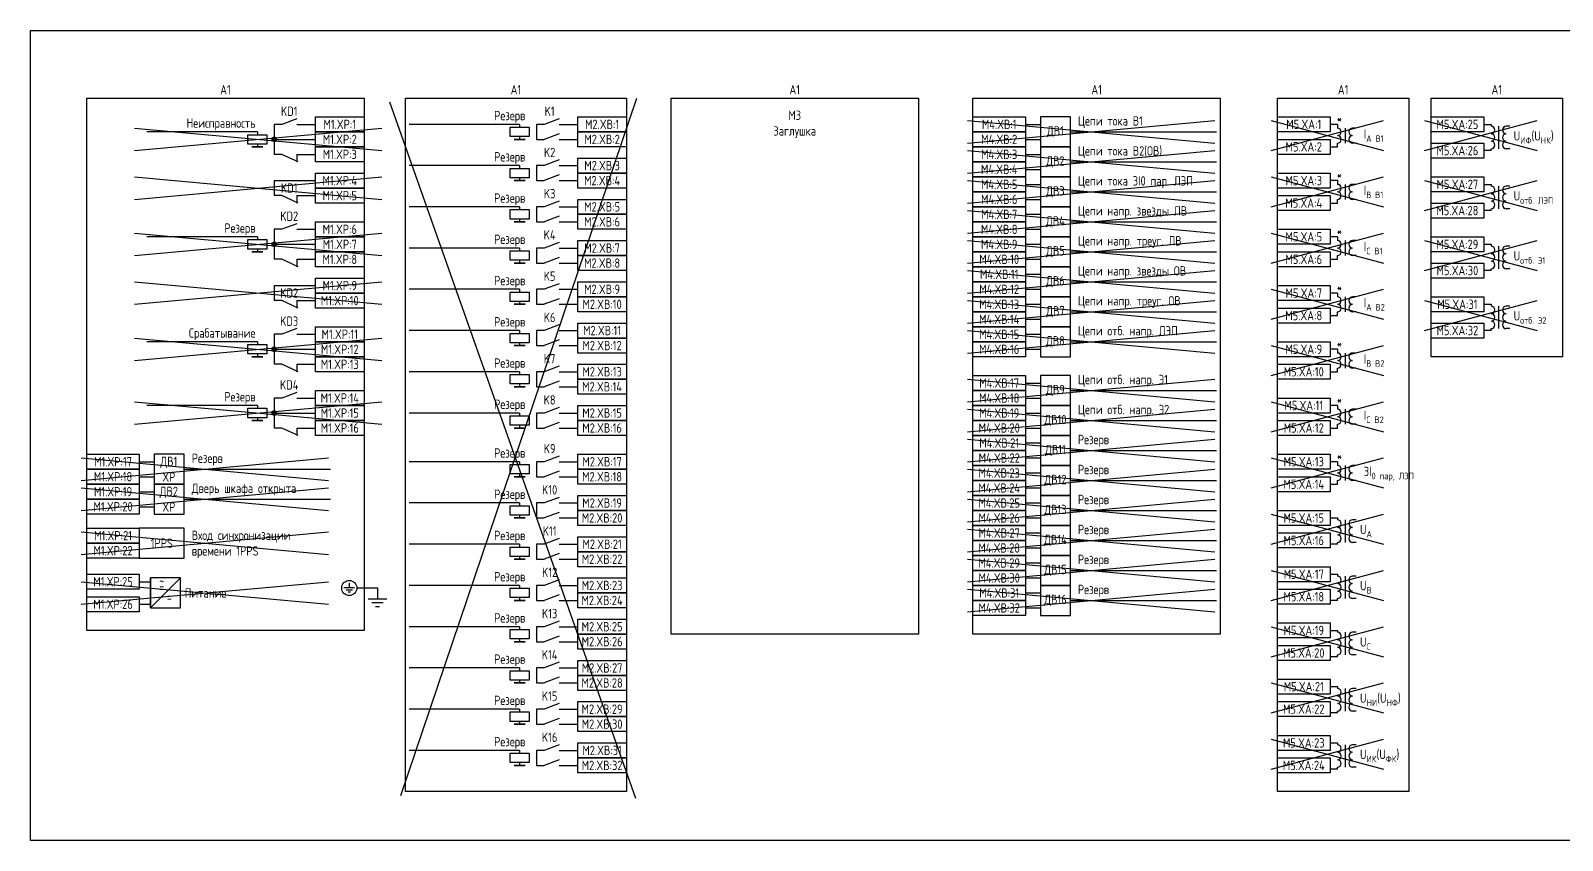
# Model space of a CAD drawing. Header units: millimetres. Extents: x -840 to 1557, y 0 to 584.
# Drawn here: x 19.3 to 428, y 368 to 584 of the extents above; entities that cross this region are included whole.
import ezdxf

# ---------------------------------------------------------------- set-up
doc = ezdxf.new("R2010")
doc.units = ezdxf.units.MM
doc.styles.add('Gost_type_A', font='GOST_A.TTF')

# ---------------------------------------------------------------- blocks, each defined once
blk = doc.blocks.new('POINT')
at = {"const_width": 0.75}
blk.add_lwpolyline([(-0.375, 0, 1), (0.375, 0, 1)], format="xyb", close=True, dxfattribs=at)

msp = doc.modelspace()

# ---------------------------------------------------------------- linework, layer by layer
at = {"color": 114, "true_color": 0x139b48}
for p, q in [((115, 565), (180.68, 379.24)), ((118, 380), (181, 566)), ((47, 545), (113, 539)), ((47, 539), (113, 545)), ((47, 530), (113, 524)), ((47, 524), (113, 530)), ((47, 517), (113, 511)), ((47, 511), (113, 517)), ((269.25, 475), (335.25, 469)), ((269.25, 469), (335.25, 475)), ((32.78, 470), (98.78, 464)), ((32.78, 464), (98.78, 470)), ((269.25, 467), (335.25, 461)), ((269.25, 461), (335.25, 467)), ((269.25, 459), (335.25, 453)), ((269.25, 453), (335.25, 459)), ((32.78, 450.28), (98.78, 444.28)), ((32.78, 444.28), (98.78, 450.28)), ((269.25, 451), (335.25, 445)), ((269.25, 445), (335.25, 451)), ((269.25, 443), (335.25, 437)), ((269.25, 437), (335.25, 443)), ((269.25, 435), (335.25, 429)), ((269.25, 429), (335.25, 435))]:
    msp.add_line(p, q, dxfattribs=at)
at = {"ltscale": 4.32}
for p, q in [((90.25, 560.5), (86.25, 559)), ((160.25, 560.5), (156.25, 559)), ((160.25, 556.5), (156.25, 555)), ((90.64, 549), (86.25, 551)), ((160.25, 549.5), (156.25, 548)), ((160.25, 545.5), (156.25, 544)), ((90.64, 538), (86.25, 540)), ((160.25, 538.5), (156.25, 537)), ((90.25, 532.5), (86.25, 531)), ((160.25, 534.5), (156.25, 533)), ((160.25, 527.5), (156.25, 526)), ((160.25, 523.5), (156.25, 522)), ((90.64, 521), (86.25, 523)), ((160.25, 516.5), (156.25, 515)), ((90.64, 510), (86.25, 512)), ((160.25, 512.5), (156.25, 511)), ((90.25, 504.5), (86.25, 503)), ((160.25, 505.5), (156.25, 504)), ((160.25, 501.5), (156.25, 500)), ((90.64, 493), (86.25, 495)), ((160.25, 494.5), (156.25, 493)), ((160.25, 490.5), (156.25, 489)), ((90.25, 487.5), (86.25, 486)), ((160.25, 483.5), (156.25, 482)), ((160.25, 479.5), (156.25, 478)), ((90.64, 476), (86.25, 478)), ((160.25, 470.5), (156.25, 469)), ((160.25, 466.5), (156.25, 465)), ((160.25, 459.5), (156.25, 458)), ((160.25, 455.5), (156.25, 454)), ((160.25, 448.5), (156.25, 447)), ((160.25, 444.5), (156.25, 443)), ((160.25, 437.5), (156.25, 436)), ((105.7, 435.32), (102.86, 435.32)), ((105.14, 434.75), (103.43, 434.75)), ((104.57, 434.18), (104, 434.18)), ((104.28, 436.6), (104.28, 435.32)), ((111.82, 435.32), (111.82, 432.32)), ((160.25, 433.5), (156.25, 432)), ((114.32, 432.32), (109.32, 432.32)), ((113.32, 431.32), (110.32, 431.32)), ((112.32, 430.32), (111.32, 430.32)), ((160.25, 426.5), (156.25, 425)), ((160.25, 422.5), (156.25, 421)), ((160.25, 415.5), (156.25, 414)), ((160.25, 411.5), (156.25, 410)), ((160.25, 404.5), (156.25, 403)), ((160.25, 400.5), (156.25, 399)), ((160.25, 393.5), (156.25, 392)), ((160.25, 389.5), (156.25, 388))]:
    msp.add_line(p, q, dxfattribs=at)
at = {"color": 6}
for p, q in [((269.25, 560), (335.25, 554)), ((269.25, 554), (335.25, 560)), ((350.25, 560), (380.25, 552)), ((350.25, 552), (380.25, 560)), ((391.25, 560), (421.25, 552)), ((391.25, 552), (421.25, 560)), ((47, 558), (113, 552)), ((47, 552), (113, 558)), ((269.25, 552), (335.25, 546)), ((269.25, 546), (335.25, 552)), ((269.25, 544), (335.25, 538)), ((269.25, 538), (335.25, 544)), ((350.25, 545), (380.25, 537)), ((350.25, 537), (380.25, 545)), ((391.25, 544), (421.25, 536)), ((391.25, 536), (421.25, 544)), ((269.25, 536), (335.25, 530)), ((269.25, 530), (335.25, 536)), ((269.25, 528), (335.25, 522)), ((269.25, 522), (335.25, 528)), ((350.25, 530), (380.25, 522)), ((350.25, 522), (380.25, 530)), ((391.25, 528), (421.25, 520)), ((391.25, 520), (421.25, 528)), ((269.25, 520), (335.25, 514)), ((269.25, 514), (335.25, 520)), ((269.25, 512), (335.25, 506)), ((269.25, 506), (335.25, 512)), ((350.25, 515), (380.25, 507)), ((350.25, 507), (380.25, 515)), ((391.25, 512), (421.25, 504)), ((391.25, 504), (421.25, 512)), ((269.25, 504), (335.25, 498)), ((269.25, 498), (335.25, 504)), ((47, 502), (113, 496)), ((47, 496), (113, 502)), ((350.25, 500), (380.25, 492)), ((350.25, 492), (380.25, 500)), ((269.25, 491), (335.25, 485)), ((269.25, 485), (335.25, 491)), ((47, 485), (113, 479)), ((47, 479), (113, 485)), ((269.25, 483), (335.25, 477)), ((269.25, 477), (335.25, 483)), ((350.25, 485), (380.25, 477)), ((350.25, 477), (380.25, 485)), ((350.25, 470), (380.25, 462)), ((350.25, 462), (380.25, 470)), ((32.78, 462), (98.78, 456)), ((32.78, 456), (98.78, 462)), ((350.25, 455), (380.25, 447)), ((350.25, 447), (380.25, 455)), ((350.25, 440), (380.25, 432)), ((350.25, 432), (380.25, 440)), ((32.78, 437), (98.78, 431)), ((32.78, 431), (98.78, 437)), ((350.25, 425), (380.25, 417)), ((350.25, 417), (380.25, 425)), ((350.25, 410), (380.25, 402)), ((350.25, 402), (380.25, 410)), ((350.25, 395), (380.25, 387)), ((350.25, 387), (380.25, 395))]:
    msp.add_line(p, q, dxfattribs=at)
for p, q in [((79.75, 557), (50.25, 557)), ((79.75, 557), (79.75, 556.25)), ((149.75, 559), (120.25, 559)), ((149.75, 559), (149.75, 558.25)), ((284.72, 559), (288.72, 559)), ((296.72, 557), (335.72, 557)), ((368, 559), (366, 559)), ((79.75, 553.75), (79.75, 553)), ((149.75, 555.75), (149.75, 555)), ((284.72, 555), (288.72, 555)), ((366, 553), (368, 553)), ((90.25, 551), (90.25, 549)), ((149.75, 548), (120.25, 548)), ((149.75, 548), (149.75, 547.25)), ((284.72, 551), (288.72, 551)), ((296.72, 549), (335.72, 549)), ((84.25, 544), (84.25, 540)), ((149.75, 544.75), (149.75, 544)), ((284.72, 547), (288.72, 547)), ((368, 544), (366, 544)), ((90.25, 540), (90.25, 538)), ((284.72, 543), (288.72, 543)), ((296.72, 541), (335.72, 541)), ((149.75, 537), (120.25, 537)), ((149.75, 537), (149.75, 536.25)), ((284.72, 539), (288.72, 539)), ((366, 538), (368, 538)), ((149.75, 533.75), (149.75, 533)), ((284.72, 535), (288.72, 535)), ((296.72, 533), (335.72, 533)), ((79.75, 529), (50.25, 529)), ((79.75, 529), (79.75, 528.25)), ((284.72, 531), (288.72, 531)), ((368, 529), (366, 529)), ((79.75, 525.75), (79.75, 525)), ((149.75, 526), (120.25, 526)), ((149.75, 526), (149.75, 525.25)), ((284.72, 527), (288.72, 527)), ((296.72, 525), (335.72, 525)), ((90.25, 523), (90.25, 521)), ((149.75, 522.75), (149.75, 522)), ((284.72, 523), (288.72, 523)), ((366, 523), (368, 523)), ((84.25, 516), (84.25, 512)), ((284.72, 519), (288.72, 519)), ((296.72, 517), (335.72, 517)), ((90.25, 512), (90.25, 510)), ((149.75, 515), (120.25, 515)), ((149.75, 515), (149.75, 514.25)), ((149.75, 511.75), (149.75, 511)), ((284.72, 515), (288.72, 515)), ((284.72, 511), (288.72, 511)), ((368, 514), (366, 514)), ((284.72, 507), (288.72, 507)), ((296.72, 509), (335.72, 509)), ((366, 508), (368, 508)), ((149.75, 504), (120.25, 504)), ((149.75, 504), (149.75, 503.25)), ((284.72, 503), (288.72, 503)), ((79.75, 501), (50.25, 501)), ((79.75, 501), (79.75, 500.25)), ((149.75, 500.75), (149.75, 500)), ((284.72, 499), (288.72, 499)), ((296.72, 501), (335.72, 501)), ((368, 499), (366, 499)), ((79.75, 497.75), (79.75, 497)), ((90.25, 495), (90.25, 493)), ((149.75, 493), (120.25, 493)), ((149.75, 493), (149.75, 492.25)), ((366, 493), (368, 493)), ((149.75, 489.75), (149.75, 489)), ((284.72, 490), (288.72, 490)), ((296.72, 488), (335.72, 488)), ((79.75, 484), (50.25, 484)), ((79.75, 484), (79.75, 483.25)), ((284.72, 486), (288.72, 486)), ((368, 484), (366, 484)), ((79.75, 480.75), (79.75, 480)), ((149.75, 482), (120.25, 482)), ((149.75, 482), (149.75, 481.25)), ((149.75, 478.75), (149.75, 478)), ((284.72, 482), (288.72, 482)), ((296.72, 480), (335.72, 480)), ((90.25, 478), (90.25, 476)), ((284.72, 478), (288.72, 478)), ((366, 478), (368, 478)), ((284.72, 474), (288.72, 474)), ((296.72, 472), (335.72, 472)), ((48.25, 469), (52.25, 469)), ((60.25, 467), (99.25, 467)), ((149.75, 469), (120.25, 469)), ((149.75, 469), (149.75, 468.25)), ((284.72, 470), (288.72, 470)), ((284.72, 466), (288.72, 466)), ((368, 469), (366, 469)), ((48.25, 465), (52.25, 465)), ((149.75, 465.75), (149.75, 465)), ((284.72, 462), (288.72, 462)), ((296.72, 464), (335.72, 464)), ((366, 463), (368, 463)), ((48.25, 461), (52.25, 461)), ((60.25, 459), (99.25, 459)), ((149.75, 458), (120.25, 458)), ((149.75, 458), (149.75, 457.25)), ((284.72, 458), (288.72, 458)), ((48.25, 457), (52.25, 457)), ((149.75, 454.75), (149.75, 454)), ((284.72, 454), (288.72, 454)), ((296.72, 456), (335.72, 456)), ((284.72, 450), (288.72, 450)), ((149.75, 447), (120.25, 447)), ((149.75, 447), (149.75, 446.25)), ((284.72, 446), (288.72, 446)), ((296.72, 448), (335.72, 448)), ((149.75, 443.75), (149.75, 443)), ((284.72, 442), (288.72, 442)), ((51.25, 430), (51.25, 438)), ((51.25, 430), (59.25, 438)), ((284.72, 438), (288.72, 438)), ((296.72, 440), (335.72, 440)), ((106.3, 435.32), (111.82, 435.32)), ((149.75, 436), (120.25, 436)), ((149.75, 436), (149.75, 435.25)), ((284.72, 434), (288.72, 434)), ((149.75, 432.75), (149.75, 432)), ((284.72, 430), (288.72, 430)), ((296.72, 432), (335.72, 432)), ((149.75, 425), (120.25, 425)), ((149.75, 425), (149.75, 424.25)), ((149.75, 421.75), (149.75, 421)), ((149.75, 414), (120.25, 414)), ((149.75, 414), (149.75, 413.25)), ((149.75, 410.75), (149.75, 410)), ((149.75, 403), (120.25, 403)), ((149.75, 403), (149.75, 402.25)), ((149.75, 399.75), (149.75, 399)), ((149.75, 392), (120.25, 392)), ((149.75, 392), (149.75, 391.25)), ((149.75, 388.75), (149.75, 388))]:
    msp.add_line(p, q)
at = {"ltscale": 1.08}
for p, q in [((86.25, 559), (84.25, 559)), ((84.25, 559), (84.25, 551)), ((90.25, 559), (95.25, 559)), ((156.25, 559), (154.25, 559)), ((154.25, 559), (154.25, 555)), ((160.25, 559), (165.25, 559)), ((84.25, 555), (95.25, 555)), ((154.25, 555), (156.25, 555)), ((160.25, 555), (165.25, 555)), ((86.25, 551), (84.25, 551)), ((90.25, 551), (95.25, 551)), ((156.25, 548), (154.25, 548)), ((154.25, 548), (154.25, 544)), ((160.25, 548), (165.25, 548)), ((84.25, 544), (95.25, 544)), ((154.25, 544), (156.25, 544)), ((160.25, 544), (165.25, 544)), ((86.25, 540), (84.25, 540)), ((90.25, 540), (95.25, 540)), ((156.25, 537), (154.25, 537)), ((154.25, 537), (154.25, 533)), ((160.25, 537), (165.25, 537)), ((154.25, 533), (156.25, 533)), ((160.25, 533), (165.25, 533)), ((86.25, 531), (84.25, 531)), ((84.25, 531), (84.25, 523)), ((90.25, 531), (95.25, 531)), ((84.25, 527), (95.25, 527)), ((156.25, 526), (154.25, 526)), ((154.25, 526), (154.25, 522)), ((160.25, 526), (165.25, 526)), ((86.25, 523), (84.25, 523)), ((90.25, 523), (95.25, 523)), ((154.25, 522), (156.25, 522)), ((160.25, 522), (165.25, 522)), ((84.25, 516), (95.25, 516)), ((86.25, 512), (84.25, 512)), ((90.25, 512), (95.25, 512)), ((156.25, 515), (154.25, 515)), ((154.25, 515), (154.25, 511)), ((154.25, 511), (156.25, 511)), ((160.25, 515), (165.25, 515)), ((160.25, 511), (165.25, 511)), ((86.25, 503), (84.25, 503)), ((84.25, 503), (84.25, 495)), ((90.25, 503), (95.25, 503)), ((156.25, 504), (154.25, 504)), ((154.25, 504), (154.25, 500)), ((160.25, 504), (165.25, 504)), ((84.25, 499), (95.25, 499)), ((154.25, 500), (156.25, 500)), ((160.25, 500), (165.25, 500)), ((86.25, 495), (84.25, 495)), ((90.25, 495), (95.25, 495)), ((156.25, 493), (154.25, 493)), ((154.25, 493), (154.25, 489)), ((160.25, 493), (165.25, 493)), ((154.25, 489), (156.25, 489)), ((160.25, 489), (165.25, 489)), ((86.25, 486), (84.25, 486)), ((84.25, 486), (84.25, 478)), ((90.25, 486), (95.25, 486)), ((84.25, 482), (95.25, 482)), ((156.25, 482), (154.25, 482)), ((154.25, 482), (154.25, 478)), ((160.25, 482), (165.25, 482)), ((86.25, 478), (84.25, 478)), ((90.25, 478), (95.25, 478)), ((154.25, 478), (156.25, 478)), ((160.25, 478), (165.25, 478)), ((156.25, 469), (154.25, 469)), ((154.25, 469), (154.25, 465)), ((160.25, 469), (165.25, 469)), ((154.25, 465), (156.25, 465)), ((160.25, 465), (165.25, 465)), ((156.25, 458), (154.25, 458)), ((154.25, 458), (154.25, 454)), ((160.25, 458), (165.25, 458)), ((154.25, 454), (156.25, 454)), ((160.25, 454), (165.25, 454)), ((156.25, 447), (154.25, 447)), ((154.25, 447), (154.25, 443)), ((160.25, 447), (165.25, 447)), ((154.25, 443), (156.25, 443)), ((160.25, 443), (165.25, 443)), ((156.25, 436), (154.25, 436)), ((154.25, 436), (154.25, 432)), ((160.25, 436), (165.25, 436)), ((154.25, 432), (156.25, 432)), ((160.25, 432), (165.25, 432)), ((156.25, 425), (154.25, 425)), ((154.25, 425), (154.25, 421)), ((160.25, 425), (165.25, 425)), ((154.25, 421), (156.25, 421)), ((160.25, 421), (165.25, 421)), ((156.25, 414), (154.25, 414)), ((154.25, 414), (154.25, 410)), ((160.25, 414), (165.25, 414)), ((154.25, 410), (156.25, 410)), ((160.25, 410), (165.25, 410)), ((156.25, 403), (154.25, 403)), ((154.25, 403), (154.25, 399)), ((160.25, 403), (165.25, 403)), ((154.25, 399), (156.25, 399)), ((160.25, 399), (165.25, 399)), ((156.25, 392), (154.25, 392)), ((154.25, 392), (154.25, 388)), ((160.25, 392), (165.25, 392)), ((154.25, 388), (156.25, 388)), ((160.25, 388), (165.25, 388))]:
    msp.add_line(p, q, dxfattribs=at)
at = {"ltscale": 4}
for p, q in [((368, 559), (368, 558)), ((368, 558.5), (368, 558)), ((370, 558), (370, 554)), ((370, 558), (370, 554)), ((373, 558), (372, 558)), ((373, 558), (372, 558)), ((407, 559), (409, 559)), ((409, 559), (409, 558.5)), ((409, 559), (409, 558.5)), ((411, 558.5), (411, 554.5)), ((411, 556.5), (411, 552.5)), ((414, 558.5), (413, 558.5)), ((368, 553), (368, 554)), ((373, 554), (372, 554)), ((373, 554), (372, 554)), ((409, 552), (407, 552)), ((409, 552), (409, 552.5)), ((414, 552.5), (413, 552.5)), ((368, 544), (368, 543)), ((368, 543.5), (368, 543)), ((370, 543), (370, 539)), ((370, 543), (370, 539)), ((373, 543), (372, 543)), ((373, 543), (372, 543)), ((407, 543), (409, 543)), ((409, 543), (409, 542.5)), ((409, 543), (409, 542.5)), ((411, 542.5), (411, 538.5)), ((411, 540.5), (411, 536.5)), ((414, 542.5), (413, 542.5)), ((368, 538), (368, 539)), ((373, 539), (372, 539)), ((373, 539), (372, 539)), ((409, 536), (407, 536)), ((409, 536), (409, 536.5)), ((414, 536.5), (413, 536.5)), ((368, 529), (368, 528)), ((368, 528.5), (368, 528)), ((370, 528), (370, 524)), ((370, 528), (370, 524)), ((373, 528), (372, 528)), ((373, 528), (372, 528)), ((368, 523), (368, 524)), ((373, 524), (372, 524)), ((373, 524), (372, 524)), ((407, 527), (409, 527)), ((409, 527), (409, 526.5)), ((409, 527), (409, 526.5)), ((411, 526.5), (411, 522.5)), ((411, 524.5), (411, 520.5)), ((414, 526.5), (413, 526.5)), ((409, 520), (407, 520)), ((409, 520), (409, 520.5)), ((414, 520.5), (413, 520.5)), ((368, 514), (368, 513)), ((368, 513.5), (368, 513)), ((370, 513), (370, 509)), ((370, 513), (370, 509)), ((373, 513), (372, 513)), ((373, 513), (372, 513)), ((407, 511), (409, 511)), ((409, 511), (409, 510.5)), ((409, 511), (409, 510.5)), ((368, 508), (368, 509)), ((373, 509), (372, 509)), ((373, 509), (372, 509)), ((411, 510.5), (411, 506.5)), ((411, 508.5), (411, 504.5)), ((414, 510.5), (413, 510.5)), ((409, 504), (407, 504)), ((409, 504), (409, 504.5)), ((414, 504.5), (413, 504.5)), ((368, 499), (368, 498)), ((368, 498.5), (368, 498)), ((370, 498), (370, 494)), ((370, 498), (370, 494)), ((373, 498), (372, 498)), ((373, 498), (372, 498)), ((368, 493), (368, 494)), ((373, 494), (372, 494)), ((373, 494), (372, 494)), ((368, 484), (368, 483)), ((368, 483.5), (368, 483)), ((370, 483), (370, 479)), ((370, 483), (370, 479)), ((373, 483), (372, 483)), ((373, 483), (372, 483)), ((368, 478), (368, 479)), ((373, 479), (372, 479)), ((373, 479), (372, 479)), ((368, 469), (368, 468)), ((368, 468.5), (368, 468)), ((370, 468), (370, 464)), ((370, 468), (370, 464)), ((373, 468), (372, 468)), ((373, 468), (372, 468)), ((368, 463), (368, 464)), ((373, 464), (372, 464)), ((373, 464), (372, 464)), ((366, 454), (368, 454)), ((368, 454), (368, 453.5)), ((368, 454), (368, 453.5)), ((370, 453.5), (370, 449.5)), ((370, 451.5), (370, 447.5)), ((373, 453.5), (372, 453.5)), ((368, 447), (366, 447)), ((368, 447), (368, 447.5)), ((373, 447.5), (372, 447.5)), ((366, 439), (368, 439)), ((368, 439), (368, 438.5)), ((368, 439), (368, 438.5)), ((370, 438.5), (370, 434.5)), ((373, 438.5), (372, 438.5)), ((48.25, 437), (51.25, 437)), ((370, 436.5), (370, 432.5)), ((48.25, 431), (51.25, 431)), ((368, 432), (366, 432)), ((368, 432), (368, 432.5)), ((373, 432.5), (372, 432.5)), ((366, 424), (368, 424)), ((368, 424), (368, 423.5)), ((368, 424), (368, 423.5)), ((370, 423.5), (370, 419.5)), ((370, 421.5), (370, 417.5)), ((373, 423.5), (372, 423.5)), ((368, 417), (366, 417)), ((368, 417), (368, 417.5)), ((373, 417.5), (372, 417.5)), ((366, 409), (368, 409)), ((368, 409), (368, 408.5)), ((368, 409), (368, 408.5)), ((370, 408.5), (370, 404.5)), ((370, 406.5), (370, 402.5)), ((373, 408.5), (372, 408.5)), ((368, 402), (366, 402)), ((368, 402), (368, 402.5)), ((373, 402.5), (372, 402.5)), ((366, 394), (368, 394)), ((368, 394), (368, 393.5)), ((368, 394), (368, 393.5)), ((370, 393.5), (370, 389.5)), ((373, 393.5), (372, 393.5)), ((370, 391.5), (370, 387.5)), ((368, 387), (366, 387)), ((368, 387), (368, 387.5)), ((373, 387.5), (372, 387.5))]:
    msp.add_line(p, q, dxfattribs=at)
for points in [[(19.25, 584), (576.32, 584), (576.32, 368), (19.25, 368)], [(34.25, 566), (108.25, 566), (108.25, 424), (34.25, 424)], [(119.25, 566), (178.25, 566), (178.25, 381), (119.25, 381)], [(190.15, 566), (256.15, 566), (256.15, 423), (190.15, 423)], [(270.72, 566), (336.72, 566), (336.72, 423), (270.72, 423)], [(352, 566), (387, 566), (387, 381), (352, 381)], [(393, 566), (428, 566), (428, 497), (393, 497)], [(95.25, 561), (108.25, 561), (108.25, 557), (95.25, 557)], [(165.25, 561), (178.25, 561), (178.25, 557), (165.25, 557)], [(270.72, 561), (284.72, 561), (284.72, 557), (270.72, 557)], [(352, 561), (366, 561), (366, 557), (352, 557)], [(393, 561), (407, 561), (407, 557), (393, 557)], [(82.25, 556.25), (82.25, 553.75), (77.25, 553.75), (77.25, 556.25)], [(95.25, 557), (108.25, 557), (108.25, 553), (95.25, 553)], [(152.25, 558.25), (152.25, 555.75), (147.25, 555.75), (147.25, 558.25)], [(165.25, 557), (178.25, 557), (178.25, 553), (165.25, 553)], [(270.72, 557), (284.72, 557), (284.72, 553), (270.72, 553)], [(81.25, 553), (78.25, 553)], [(95.25, 553), (108.25, 553), (108.25, 549), (95.25, 549)], [(151.25, 555), (148.25, 555)], [(270.72, 553), (284.72, 553), (284.72, 549), (270.72, 549)], [(352, 555), (366, 555), (366, 551), (352, 551)], [(393, 554), (407, 554), (407, 550), (393, 550)], [(165.25, 550), (178.25, 550), (178.25, 546), (165.25, 546)], [(270.72, 549), (284.72, 549), (284.72, 545), (270.72, 545)], [(95.25, 546), (108.25, 546), (108.25, 542), (95.25, 542)], [(152.25, 547.25), (152.25, 544.75), (147.25, 544.75), (147.25, 547.25)], [(151.25, 544), (148.25, 544)], [(165.25, 546), (178.25, 546), (178.25, 542), (165.25, 542)], [(270.72, 545), (284.72, 545), (284.72, 541), (270.72, 541)], [(352, 546), (366, 546), (366, 542), (352, 542)], [(393, 545), (407, 545), (407, 541), (393, 541)], [(95.25, 542), (108.25, 542), (108.25, 538), (95.25, 538)], [(270.72, 541), (284.72, 541), (284.72, 537), (270.72, 537)], [(352, 540), (366, 540), (366, 536), (352, 536)], [(152.25, 536.25), (152.25, 533.75), (147.25, 533.75), (147.25, 536.25)], [(165.25, 539), (178.25, 539), (178.25, 535), (165.25, 535)], [(270.72, 537), (284.72, 537), (284.72, 533), (270.72, 533)], [(393, 538), (407, 538), (407, 534), (393, 534)], [(95.25, 533), (108.25, 533), (108.25, 529), (95.25, 529)], [(151.25, 533), (148.25, 533)], [(165.25, 535), (178.25, 535), (178.25, 531), (165.25, 531)], [(270.72, 533), (284.72, 533), (284.72, 529), (270.72, 529)], [(82.25, 528.25), (82.25, 525.75), (77.25, 525.75), (77.25, 528.25)], [(95.25, 529), (108.25, 529), (108.25, 525), (95.25, 525)], [(165.25, 528), (178.25, 528), (178.25, 524), (165.25, 524)], [(270.72, 529), (284.72, 529), (284.72, 525), (270.72, 525)], [(352, 531), (366, 531), (366, 527), (352, 527)], [(393, 529), (407, 529), (407, 525), (393, 525)], [(81.25, 525), (78.25, 525)], [(95.25, 525), (108.25, 525), (108.25, 521), (95.25, 521)], [(152.25, 525.25), (152.25, 522.75), (147.25, 522.75), (147.25, 525.25)], [(165.25, 524), (178.25, 524), (178.25, 520), (165.25, 520)], [(270.72, 525), (284.72, 525), (284.72, 521), (270.72, 521)], [(352, 525), (366, 525), (366, 521), (352, 521)], [(151.25, 522), (148.25, 522)], [(270.72, 521), (284.72, 521), (284.72, 517), (270.72, 517)], [(393, 522), (407, 522), (407, 518), (393, 518)], [(95.25, 518), (108.25, 518), (108.25, 514), (95.25, 514)], [(165.25, 517), (178.25, 517), (178.25, 513), (165.25, 513)], [(270.72, 517), (284.72, 517), (284.72, 513), (270.72, 513)], [(352, 516), (366, 516), (366, 512), (352, 512)], [(95.25, 514), (108.25, 514), (108.25, 510), (95.25, 510)], [(152.25, 514.25), (152.25, 511.75), (147.25, 511.75), (147.25, 514.25)], [(151.25, 511), (148.25, 511)], [(165.25, 513), (178.25, 513), (178.25, 509), (165.25, 509)], [(270.72, 513), (284.72, 513), (284.72, 509), (270.72, 509)], [(393, 513), (407, 513), (407, 509), (393, 509)], [(270.72, 509), (284.72, 509), (284.72, 505), (270.72, 505)], [(352, 510), (366, 510), (366, 506), (352, 506)], [(95.25, 505), (108.25, 505), (108.25, 501), (95.25, 501)], [(152.25, 503.25), (152.25, 500.75), (147.25, 500.75), (147.25, 503.25)], [(165.25, 506), (178.25, 506), (178.25, 502), (165.25, 502)], [(270.72, 505), (284.72, 505), (284.72, 501), (270.72, 501)], [(393, 506), (407, 506), (407, 502), (393, 502)], [(82.25, 500.25), (82.25, 497.75), (77.25, 497.75), (77.25, 500.25)], [(95.25, 501), (108.25, 501), (108.25, 497), (95.25, 497)], [(151.25, 500), (148.25, 500)], [(165.25, 502), (178.25, 502), (178.25, 498), (165.25, 498)], [(270.72, 501), (284.72, 501), (284.72, 497), (270.72, 497)], [(352, 501), (366, 501), (366, 497), (352, 497)], [(81.25, 497), (78.25, 497)], [(95.25, 497), (108.25, 497), (108.25, 493), (95.25, 493)], [(165.25, 495), (178.25, 495), (178.25, 491), (165.25, 491)], [(352, 495), (366, 495), (366, 491), (352, 491)], [(152.25, 492.25), (152.25, 489.75), (147.25, 489.75), (147.25, 492.25)], [(165.25, 491), (178.25, 491), (178.25, 487), (165.25, 487)], [(270.72, 492), (284.72, 492), (284.72, 488), (270.72, 488)], [(95.25, 488), (108.25, 488), (108.25, 484), (95.25, 484)], [(151.25, 489), (148.25, 489)], [(270.72, 488), (284.72, 488), (284.72, 484), (270.72, 484)], [(82.25, 483.25), (82.25, 480.75), (77.25, 480.75), (77.25, 483.25)], [(95.25, 484), (108.25, 484), (108.25, 480), (95.25, 480)], [(165.25, 484), (178.25, 484), (178.25, 480), (165.25, 480)], [(270.72, 484), (284.72, 484), (284.72, 480), (270.72, 480)], [(352, 486), (366, 486), (366, 482), (352, 482)], [(81.25, 480), (78.25, 480)], [(95.25, 480), (108.25, 480), (108.25, 476), (95.25, 476)], [(152.25, 481.25), (152.25, 478.75), (147.25, 478.75), (147.25, 481.25)], [(165.25, 480), (178.25, 480), (178.25, 476), (165.25, 476)], [(270.72, 480), (284.72, 480), (284.72, 476), (270.72, 476)], [(352, 480), (366, 480), (366, 476), (352, 476)], [(151.25, 478), (148.25, 478)], [(270.72, 476), (284.72, 476), (284.72, 472), (270.72, 472)], [(34.25, 471), (48.25, 471), (48.25, 467), (34.25, 467)], [(165.25, 471), (178.25, 471), (178.25, 467), (165.25, 467)], [(270.72, 472), (284.72, 472), (284.72, 468), (270.72, 468)], [(352, 471), (366, 471), (366, 467), (352, 467)], [(34.25, 467), (48.25, 467), (48.25, 463), (34.25, 463)], [(152.25, 468.25), (152.25, 465.75), (147.25, 465.75), (147.25, 468.25)], [(165.25, 467), (178.25, 467), (178.25, 463), (165.25, 463)], [(270.72, 468), (284.72, 468), (284.72, 464), (270.72, 464)], [(34.25, 463), (48.25, 463), (48.25, 459), (34.25, 459)], [(151.25, 465), (148.25, 465)], [(270.72, 464), (284.72, 464), (284.72, 460), (270.72, 460)], [(352, 465), (366, 465), (366, 461), (352, 461)], [(34.25, 459), (48.25, 459), (48.25, 455), (34.25, 455)], [(165.25, 460), (178.25, 460), (178.25, 456), (165.25, 456)], [(270.72, 460), (284.72, 460), (284.72, 456), (270.72, 456)], [(152.25, 457.25), (152.25, 454.75), (147.25, 454.75), (147.25, 457.25)], [(151.25, 454), (148.25, 454)], [(165.25, 456), (178.25, 456), (178.25, 452), (165.25, 452)], [(270.72, 456), (284.72, 456), (284.72, 452), (270.72, 452)], [(352, 456), (366, 456), (366, 452), (352, 452)], [(34.25, 451.28), (48.25, 451.28), (48.25, 447.28), (34.25, 447.28)], [(270.72, 452), (284.72, 452), (284.72, 448), (270.72, 448)], [(352, 450), (366, 450), (366, 446), (352, 446)], [(34.25, 447.28), (48.25, 447.28), (48.25, 443.28), (34.25, 443.28)], [(152.25, 446.25), (152.25, 443.75), (147.25, 443.75), (147.25, 446.25)], [(165.25, 449), (178.25, 449), (178.25, 445), (165.25, 445)], [(270.72, 448), (284.72, 448), (284.72, 444), (270.72, 444)], [(151.25, 443), (148.25, 443)], [(165.25, 445), (178.25, 445), (178.25, 441), (165.25, 441)], [(270.72, 444), (284.72, 444), (284.72, 440), (270.72, 440)], [(34.25, 439), (48.25, 439), (48.25, 435), (34.25, 435)], [(165.25, 438), (178.25, 438), (178.25, 434), (165.25, 434)], [(270.72, 440), (284.72, 440), (284.72, 436), (270.72, 436)], [(352, 441), (366, 441), (366, 437), (352, 437)], [(152.25, 435.25), (152.25, 432.75), (147.25, 432.75), (147.25, 435.25)], [(165.25, 434), (178.25, 434), (178.25, 430), (165.25, 430)], [(270.72, 436), (284.72, 436), (284.72, 432), (270.72, 432)], [(352, 435), (366, 435), (366, 431), (352, 431)], [(34.25, 433), (48.25, 433), (48.25, 429), (34.25, 429)], [(151.25, 432), (148.25, 432)], [(270.72, 432), (284.72, 432), (284.72, 428), (270.72, 428)], [(165.25, 427), (178.25, 427), (178.25, 423), (165.25, 423)], [(352, 426), (366, 426), (366, 422), (352, 422)], [(152.25, 424.25), (152.25, 421.75), (147.25, 421.75), (147.25, 424.25)], [(165.25, 423), (178.25, 423), (178.25, 419), (165.25, 419)], [(151.25, 421), (148.25, 421)], [(352, 420), (366, 420), (366, 416), (352, 416)], [(152.25, 413.25), (152.25, 410.75), (147.25, 410.75), (147.25, 413.25)], [(165.25, 416), (178.25, 416), (178.25, 412), (165.25, 412)], [(151.25, 410), (148.25, 410)], [(165.25, 412), (178.25, 412), (178.25, 408), (165.25, 408)], [(352, 411), (366, 411), (366, 407), (352, 407)], [(165.25, 405), (178.25, 405), (178.25, 401), (165.25, 401)], [(352, 405), (366, 405), (366, 401), (352, 401)], [(152.25, 402.25), (152.25, 399.75), (147.25, 399.75), (147.25, 402.25)], [(165.25, 401), (178.25, 401), (178.25, 397), (165.25, 397)], [(151.25, 399), (148.25, 399)], [(165.25, 394), (178.25, 394), (178.25, 390), (165.25, 390)], [(352, 396), (366, 396), (366, 392), (352, 392)], [(152.25, 391.25), (152.25, 388.75), (147.25, 388.75), (147.25, 391.25)], [(165.25, 390), (178.25, 390), (178.25, 386), (165.25, 386)], [(352, 390), (366, 390), (366, 386), (352, 386)], [(151.25, 388), (148.25, 388)]]:
    msp.add_lwpolyline(points, close=True)
for points in [[(288.72, 553), (296.72, 553), (296.72, 561), (288.72, 561)], [(288.72, 545), (296.72, 545), (296.72, 553), (288.72, 553)], [(288.72, 537), (296.72, 537), (296.72, 545), (288.72, 545)], [(288.72, 529), (296.72, 529), (296.72, 537), (288.72, 537)], [(288.72, 521), (296.72, 521), (296.72, 529), (288.72, 529)], [(288.72, 513), (296.72, 513), (296.72, 521), (288.72, 521)], [(288.72, 505), (296.72, 505), (296.72, 513), (288.72, 513)], [(288.72, 497), (296.72, 497), (296.72, 505), (288.72, 505)], [(288.72, 484), (296.72, 484), (296.72, 492), (288.72, 492)], [(288.72, 476), (296.72, 476), (296.72, 484), (288.72, 484)], [(288.72, 468), (296.72, 468), (296.72, 476), (288.72, 476)], [(52.25, 463), (60.25, 463), (60.25, 471), (52.25, 471)], [(288.72, 460), (296.72, 460), (296.72, 468), (288.72, 468)], [(52.25, 455), (60.25, 455), (60.25, 463), (52.25, 463)], [(288.72, 452), (296.72, 452), (296.72, 460), (288.72, 460)], [(48.25, 443.28), (60.25, 443.28), (60.25, 451.28), (48.25, 451.28)], [(288.72, 444), (296.72, 444), (296.72, 452), (288.72, 452)], [(288.72, 436), (296.72, 436), (296.72, 444), (288.72, 444)], [(51.25, 430), (59.25, 430), (59.25, 438), (51.25, 438)], [(288.72, 428), (296.72, 428), (296.72, 436), (288.72, 436)]]:
    msp.add_lwpolyline(points, close=True, dxfattribs=at)
msp.add_circle((104.28, 435.32), 2.02)
for centre, start, end in [((368, 557), 270, 90), ((368, 557), 270, 90), ((368, 555), 270, 90), ((368, 555), 270, 90), ((372, 557), 90, 270), ((372, 557), 90, 270), ((372, 555), 90, 270), ((372, 555), 90, 270), ((409, 557.5), 270, 90), ((409, 555.5), 270, 90), ((413, 557.5), 90, 270), ((413, 557.5), 90, 270), ((413, 555.5), 90, 270), ((413, 555.5), 90, 270), ((409, 553.5), 270, 90), ((413, 553.5), 90, 270), ((368, 542), 270, 90), ((368, 542), 270, 90), ((368, 540), 270, 90), ((368, 540), 270, 90), ((372, 542), 90, 270), ((372, 542), 90, 270), ((372, 540), 90, 270), ((372, 540), 90, 270), ((409, 541.5), 270, 90), ((409, 539.5), 270, 90), ((413, 541.5), 90, 270), ((413, 541.5), 90, 270), ((413, 539.5), 90, 270), ((413, 539.5), 90, 270), ((409, 537.5), 270, 90), ((413, 537.5), 90, 270), ((368, 527), 270, 90), ((368, 527), 270, 90), ((372, 527), 90, 270), ((372, 527), 90, 270), ((368, 525), 270, 90), ((368, 525), 270, 90), ((372, 525), 90, 270), ((372, 525), 90, 270), ((409, 525.5), 270, 90), ((409, 523.5), 270, 90), ((413, 525.5), 90, 270), ((413, 525.5), 90, 270), ((413, 523.5), 90, 270), ((413, 523.5), 90, 270), ((409, 521.5), 270, 90), ((413, 521.5), 90, 270), ((368, 512), 270, 90), ((368, 512), 270, 90), ((368, 510), 270, 90), ((368, 510), 270, 90), ((372, 512), 90, 270), ((372, 512), 90, 270), ((372, 510), 90, 270), ((372, 510), 90, 270), ((409, 509.5), 270, 90), ((409, 507.5), 270, 90), ((413, 509.5), 90, 270), ((413, 509.5), 90, 270), ((413, 507.5), 90, 270), ((413, 507.5), 90, 270), ((409, 505.5), 270, 90), ((413, 505.5), 90, 270), ((368, 497), 270, 90), ((368, 497), 270, 90), ((368, 495), 270, 90), ((368, 495), 270, 90), ((372, 497), 90, 270), ((372, 497), 90, 270), ((372, 495), 90, 270), ((372, 495), 90, 270), ((368, 482), 270, 90), ((368, 482), 270, 90), ((372, 482), 90, 270), ((372, 482), 90, 270), ((368, 480), 270, 90), ((368, 480), 270, 90), ((372, 480), 90, 270), ((372, 480), 90, 270), ((368, 467), 270, 90), ((368, 467), 270, 90), ((368, 465), 270, 90), ((368, 465), 270, 90), ((372, 467), 90, 270), ((372, 467), 90, 270), ((372, 465), 90, 270), ((372, 465), 90, 270), ((368, 452.5), 270, 90), ((368, 450.5), 270, 90), ((372, 452.5), 90, 270), ((372, 452.5), 90, 270), ((372, 450.5), 90, 270), ((372, 450.5), 90, 270), ((368, 448.5), 270, 90), ((372, 448.5), 90, 270), ((368, 437.5), 270, 90), ((372, 437.5), 90, 270), ((372, 437.5), 90, 270), ((368, 435.5), 270, 90), ((368, 433.5), 270, 90), ((372, 435.5), 90, 270), ((372, 435.5), 90, 270), ((372, 433.5), 90, 270), ((368, 422.5), 270, 90), ((368, 420.5), 270, 90), ((372, 422.5), 90, 270), ((372, 422.5), 90, 270), ((372, 420.5), 90, 270), ((372, 420.5), 90, 270), ((368, 418.5), 270, 90), ((372, 418.5), 90, 270), ((368, 407.5), 270, 90), ((368, 405.5), 270, 90), ((372, 407.5), 90, 270), ((372, 407.5), 90, 270), ((372, 405.5), 90, 270), ((372, 405.5), 90, 270), ((368, 403.5), 270, 90), ((372, 403.5), 90, 270), ((368, 392.5), 270, 90), ((372, 392.5), 90, 270), ((372, 392.5), 90, 270), ((368, 390.5), 270, 90), ((368, 388.5), 270, 90), ((372, 390.5), 90, 270), ((372, 390.5), 90, 270), ((372, 388.5), 90, 270)]:
    msp.add_arc(centre, 1, start, end, dxfattribs=at)

# ---------------------------------------------------------------- block references
for p in [(84.25, 555), (84.25, 527), (84.25, 499), (84.25, 482)]:
    msp.add_blockref('POINT', p)

# ---------------------------------------------------------------- texts
at = {"char_height": 2.5, "style": 'Gost_type_A'}
for s, insert, width, attachment_point, line_spacing_factor in [('A1', (71.25, 567), 74.0002, 8, 0.9), ('A1', (148.75, 567), 59, 8, 0.9), ('A1', (223.15, 567), 66, 8, 0.9), ('A1', (303.72, 567), 66, 8, 0.9), ('A1', (369.5, 567), 35, 8, 0.9), ('A1', (410.5, 567), 35, 8, 0.9), ('Неисправность', (79.25, 559), 37, 6, 0.8), ('Резерв', (79.25, 531), 37, 6, 0.8), ('Срабатывание', (79.25, 503), 37, 6, 0.8), ('Резерв', (79.25, 486), 37, 6, 0.8)]:
    msp.add_mtext(s, dxfattribs=dict(at, insert=insert, width=width, attachment_point=attachment_point, line_spacing_factor=line_spacing_factor))
for s, insert, width, attachment_point in [('KD1', (88.25, 562.5), 8, 5), ('M1.XP:1', (101.75, 559), 13, 5), ('Резерв', (151.25, 561), 31.0015, 6), ('K1', (157.75, 562.5), 5, 5), ('M2.XВ:1', (171.75, 559), 13, 5), ('M3\\PЗаглушка', (223.15, 559), 66, 5), ('M4.XВ:1', (277.72, 559), 14, 5), ('Цепи тока В1', (298.72, 558), 27.8465, 7), ('M5.XA:1', (359, 559), 14, 5), ('*', (368.5, 560.5), 3, 5), ('M5.XA:25', (400, 559), 14, 5), ('M1.XP:2', (101.75, 555), 13, 5), ('M2.XВ:2', (171.75, 555), 13, 5), ('M4.XВ:2', (277.72, 555), 14, 5), ('ДВ1', (292.72, 557), 7.9998, 5), ('\\A1;I{\\H0.7x;\\S^ A В1;}', (375, 556), 8, 4), ('\\A1;U{\\H0.7x;\\S^ ИФ;\\H1.42857x;(U\\H0.7x;\\S^ НК;\\H1.42857x;)}', (415, 555.5), 12, 4), ('M1.XP:3', (101.75, 551), 13, 5), ('K2', (157.75, 551.5), 5, 5), ('M4.XВ:3', (277.72, 551), 14, 5), ('Цепи тока В2(ОВ)', (298.72, 550), 27.8465, 7), ('M5.XA:2', (358.99, 553), 14.018, 5), ('M5.XA:26', (399.99, 552), 14.018, 5), ('Резерв', (151.25, 550), 31.0015, 6), ('M2.XВ:3', (171.75, 548), 13, 5), ('M4.XВ:4', (277.72, 547), 14, 5), ('ДВ2', (292.72, 549), 7.9998, 5), ('M1.XP:4', (101.75, 544), 13, 5), ('M2.XВ:4', (171.75, 544), 13, 5), ('M4.XВ:5', (277.72, 543), 14, 5), ('Цепи тока 3I0 пар. ЛЭП', (298.72, 542), 31.722, 7), ('M5.XA:3', (359, 544), 14, 5), ('*', (368.5, 545.5), 3, 5), ('M5.XA:27', (399.99, 543), 14.018, 5), ('KD1', (88.25, 542), 8, 5), ('M1.XP:5', (101.75, 540), 13, 5), ('Резерв', (151.25, 539), 31.0015, 6), ('K3', (157.75, 540.5), 5, 5), ('M4.XВ:6', (277.72, 539), 14, 5), ('ДВ3', (292.72, 541), 7.9998, 5), ('\\A1;I{\\H0.7x;\\S^ В B1;}', (375, 541), 8, 4), ('\\A1;U{\\H0.7x;\\S^ отб. ЛЭП;}', (415, 539.5), 12, 4), ('KD2', (88.25, 534.5), 8, 5), ('M2.XВ:5', (171.75, 537), 13, 5), ('M4.XВ:7', (277.72, 535), 14, 5), ('Цепи напр. звезды ЛВ', (298.72, 534), 27.8465, 7), ('M5.XA:4', (358.99, 537.99), 14.018, 5), ('M5.XA:28', (399.99, 536), 14.018, 5), ('M1.XP:6', (101.75, 531), 13, 5), ('M2.XВ:6', (171.75, 533), 13, 5), ('M4.XВ:8', (277.72, 531), 14, 5), ('ДВ4', (292.72, 533), 7.9998, 5), ('M1.XP:7', (101.75, 527), 13, 5), ('Резерв', (151.25, 528), 31.0015, 6), ('K4', (157.75, 529.5), 5, 5), ('M4.XВ:9', (277.72, 527), 14, 5), ('Цепи напр. треуг. ЛВ', (298.72, 526), 27.8465, 7), ('M5.XA:5', (359, 529), 14, 5), ('*', (368.5, 530.5), 3, 5), ('\\A1;I{\\H0.7x;\\S^ C B1;}', (375, 526), 8, 4), ('M5.XA:29', (399.99, 527), 14.018, 5), ('M1.XP:8', (101.75, 523), 13, 5), ('M2.XВ:8', (171.75, 522), 13, 5), ('M2.XВ:7', (171.75, 526), 13, 5), ('M4.XВ:10', (277.72, 523), 14, 5), ('ДВ5', (292.72, 525), 7.9998, 5), ('M5.XA:6', (358.99, 522.99), 14.018, 5), ('\\A1;U{\\H0.7x;\\S^ отб. Э1;}', (415, 523.5), 12, 4), ('K5', (157.75, 518.5), 5, 5), ('M4.XВ:11', (277.72, 519), 14, 5), ('Цепи напр. звезды ОВ', (298.72, 518), 27.8465, 7), ('M5.XA:30', (399.99, 520), 14.018, 5), ('KD2', (88.25, 514), 8, 5), ('M1.XP:9', (101.75, 516), 13, 5), ('Резерв', (151.25, 517), 31.0015, 6), ('M2.XВ:9', (171.75, 515), 13, 5), ('M4.XВ:12', (277.72, 515), 14, 5), ('ДВ6', (292.72, 517), 7.9998, 5), ('M5.XA:7', (359, 514), 14, 5), ('*', (368.5, 515.5), 3, 5), ('M1.XP:10', (101.75, 512), 13, 5), ('M2.XВ:10', (171.75, 511), 13, 5), ('M4.XВ:13', (277.72, 511), 14, 5), ('Цепи напр. треуг. ОВ', (298.72, 510), 27.8465, 7), ('\\A1;I{\\H0.7x;\\S^ A B2;}', (375, 511), 8, 4), ('M5.XA:31', (399.99, 511), 14.018, 5), ('KD3', (88.25, 506.5), 8, 5), ('Резерв', (151.25, 506), 31.0015, 6), ('K6', (157.75, 507.5), 5, 5), ('M4.XВ:14', (277.72, 507), 14, 5), ('ДВ7', (292.72, 509), 7.9998, 5), ('M5.XA:8', (358.99, 507.99), 14.018, 5), ('\\A1;U{\\H0.7x;\\S^ отб. Э2;}', (415, 507.5), 12, 4), ('M1.XP:11', (101.75, 503), 13, 5), ('M2.XВ:11', (171.75, 504), 13, 5), ('M4.XВ:15', (277.72, 503), 14, 5), ('Цепи отб. напр. ЛЭП', (298.72, 502), 27.8465, 7), ('M5.XA:32', (399.99, 504), 14.018, 5), ('M1.XP:12', (101.75, 499), 13, 5), ('M2.XВ:12', (171.75, 500), 13, 5), ('M4.XВ:16', (277.72, 499), 14, 5), ('ДВ8', (292.72, 501), 7.9998, 5), ('M5.XA:9', (359, 499), 14, 5), ('*', (368.5, 500.5), 3, 5), ('M1.XP:13', (101.75, 495), 13, 5), ('Резерв', (151.25, 495), 31.0015, 6), ('K7', (157.75, 496.5), 5, 5), ('\\A1;I{\\H0.7x;\\S^ В B2;}', (375, 496), 8, 4), ('KD4', (88.25, 489.5), 8, 5), ('M2.XВ:13', (171.75, 493), 13, 5), ('M4.XВ:17', (277.72, 490), 14, 5), ('Цепи отб. напр. Э1', (298.72, 489), 27.8465, 7), ('M5.XA:10', (358.99, 492.99), 14.018, 5), ('M1.XP:14', (101.75, 486), 13, 5), ('K8', (157.75, 485.5), 5, 5), ('M2.XВ:14', (171.75, 489), 13, 5), ('M4.XВ:18', (277.72, 486), 14, 5), ('ДВ9', (292.72, 488), 7.9998, 5), ('M1.XP:15', (101.75, 482), 13, 5), ('Резерв', (151.25, 484), 31.0015, 6), ('M2.XВ:15', (171.75, 482), 13, 5), ('M4.XВ:19', (277.72, 482), 14, 5), ('Цепи отб. напр. Э2', (298.72, 481), 27.8465, 7), ('M5.XA:11', (359, 484), 14, 5), ('*', (368.5, 485.5), 3, 5), ('\\A1;I{\\H0.7x;\\S^ C B2;}', (375, 481), 8, 4), ('M1.XP:16', (101.75, 478), 13, 5), ('M2.XВ:16', (171.75, 478), 13, 5), ('M4.XВ:20', (277.72, 478), 14, 5), ('ДВ10', (292.72, 480), 7.9998, 5), ('M5.XA:12', (358.99, 478), 14.018, 5), ('M4.XВ:21', (277.72, 474), 14, 5), ('Резерв', (298.72, 473), 27.8465, 7), ('M1.XP:17', (41.25, 469), 14, 5), ('ДВ1 XP', (56.13, 467), 7.7588, 5), ('Резерв', (62.25, 468), 37, 7), ('Резерв', (151.25, 471), 31.0015, 6), ('K9', (157.75, 472.5), 5, 5), ('M2.XВ:17', (171.75, 469), 13, 5), ('M4.XВ:22', (277.72, 470), 14, 5), ('ДВ11', (292.72, 472), 7.9998, 5), ('M5.XA:13', (359, 469.01), 14, 5), ('*', (368.5, 470.5), 3, 5), ('M1.XP:18', (41.25, 465), 14, 5), ('M2.XВ:18', (171.75, 465), 13, 5), ('M4.XВ:23', (277.72, 466), 14, 5), ('Резерв', (298.72, 465), 27.8465, 7), ('\\A1;3I{\\H0.7x;\\S^ 0 пар, ЛЭП;}', (375, 466), 8, 4), ('M1.XP:19', (41.25, 461), 14, 5), ('ДВ2 XP', (56.13, 459), 7.7588, 5), ('Дверь шкафа открыта', (62.25, 460), 37, 7), ('K10', (157.75, 461.5), 5, 5), ('M4.XВ:24', (277.72, 462), 14, 5), ('ДВ12', (292.72, 464), 7.9998, 5), ('M5.XA:14', (358.99, 463), 14.018, 5), ('M1.XP:20', (41.25, 457), 14, 5), ('Резерв', (151.25, 460), 31.0015, 6), ('M2.XВ:19', (171.75, 458), 13, 5), ('M4.XВ:25', (277.72, 458), 14, 5), ('Резерв', (298.72, 457), 27.8465, 7), ('M2.XВ:20', (171.75, 454), 13, 5), ('M4.XВ:26', (277.72, 454), 14, 5), ('ДВ13', (292.72, 456), 7.9998, 5), ('M5.XA:15', (359, 454), 14, 5), ('M1.XP:21', (41.25, 449.28), 14, 5), ('Вход синхронизации\\Pвремени 1PPS', (62.25, 443.28), 35.9749, 7), ('Резерв', (151.25, 449), 31.0015, 6), ('K11', (157.75, 450.5), 5, 5), ('M4.XВ:27', (277.72, 450), 14, 5), ('Резерв', (298.72, 449), 27.8465, 7), ('\\A1;U{\\H0.7x;\\S^ A;}', (374, 450.5), 12, 4), ('M1.XP:22', (41.25, 445.28), 14, 5), ('1PPS', (54.25, 447.28), 12, 5), ('M2.XВ:21', (171.75, 447), 13, 5), ('M4.XВ:28', (277.72, 446), 14, 5), ('ДВ14', (292.72, 448), 7.9998, 5), ('M5.XA:16', (358.99, 447.99), 14.018, 5), ('M2.XВ:22', (171.75, 443), 13, 5), ('M4.XВ:29', (277.72, 442), 14, 5), ('ДВ15', (292.72, 440), 7.9998, 5), ('Резерв', (298.72, 441), 27.8465, 7), ('M1.XP:25', (41.25, 437), 13.9956, 5), ('Резерв', (151.25, 438), 31.0015, 6), ('K12', (157.75, 439.5), 5, 5), ('M4.XВ:30', (277.72, 438), 14, 5), ('M5.XA:17', (359, 439), 14, 5), ('~', (54.25, 437.03), 2.7, 5), ('=', (54.25, 435.53), 6, 5), ('Питание', (65.92, 433.99), 11.3452, 5), ('M2.XВ:23', (171.75, 436), 13, 5), ('M4.XВ:31', (277.72, 434), 14, 5), ('ДВ16', (292.72, 432), 7.9998, 5), ('Резерв', (298.72, 433), 27.8465, 7), ('M5.XA:18', (358.99, 432.99), 14.018, 5), ('\\A1;U{\\H0.7x;\\S^ B;}', (374, 435.5), 12, 4), ('M1.XP:26', (41.25, 431), 13.9956, 5), ('=', (56.25, 433), 6, 5), ('K13', (157.75, 428.5), 5, 5), ('M2.XВ:24', (171.75, 432), 13, 5), ('M4.XВ:32', (277.72, 430), 14, 5), ('Резерв', (151.25, 427), 31.0015, 6), ('M2.XВ:25', (171.75, 425), 13, 5), ('M5.XA:19', (359, 424), 14, 5), ('M2.XВ:26', (171.75, 421), 13, 5), ('\\A1;U{\\H0.7x;\\S^ C;}', (374, 420.5), 12, 4), ('Резерв', (151.25, 416), 31.0015, 6), ('K14', (157.75, 417.5), 5, 5), ('M5.XA:20', (358.99, 417.99), 14.018, 5), ('M2.XВ:27', (171.75, 414), 13, 5), ('M2.XВ:28', (171.75, 410), 13, 5), ('M5.XA:21', (359, 409), 14, 5), ('Резерв', (151.25, 405), 31.0015, 6), ('K15', (157.75, 406.5), 5, 5), ('\\A1;U{\\H0.7x;\\S^ НИ;}(U{\\H0.7x;\\S^ НФ;})', (374, 405.5), 12, 4), ('M2.XВ:29', (171.75, 403), 13, 5), ('M5.XA:22', (358.99, 403), 14.018, 5), ('K16', (157.75, 395.5), 5, 5), ('M2.XВ:30', (171.75, 399), 13, 5), ('Резерв', (151.25, 394), 31.0015, 6), ('M2.XВ:31', (171.75, 392), 13, 5), ('M5.XA:23', (359, 394), 14, 5), ('\\A1;U{\\H0.7x;\\S^ ИК;\\H1.42857x;(U\\H0.7x;\\S^ ФК;\\H1.42857x;)}', (374, 390.5), 12, 4), ('M2.XВ:32', (171.75, 388), 13, 5), ('M5.XA:24', (358.99, 387.99), 14.018, 5)]:
    msp.add_mtext(s, dxfattribs=dict(at, insert=insert, width=width, attachment_point=attachment_point))

doc.saveas('drawing.dxf')
